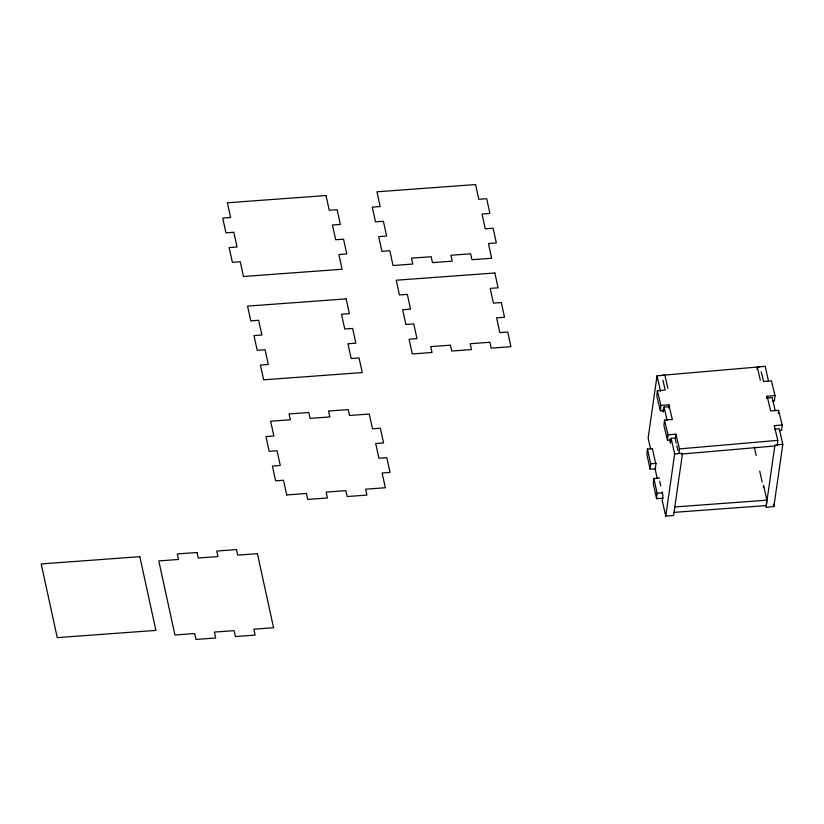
<?xml version="1.0" encoding="UTF-8"?>
<svg xmlns="http://www.w3.org/2000/svg" width="824" height="824" viewBox="0 0 824 824"><rect width="100%" height="100%" fill="white"/><g stroke="black" fill="none" stroke-linecap="round" stroke-linejoin="round"><path stroke-width="1.24" d="M651.969 448.709L647.468 449.039L646.902 454.436L650.115 469.175L655.75 468.763M662.877 380.224L665.246 390.04L657.377 390.72L656.821 396.117L660.385 410.826L663.753 410.537M650.115 469.175L650.672 463.778L647.468 449.039M660.385 410.826L660.941 405.429L657.377 390.72M659.53 478.105L653.885 478.517L653.329 483.915L656.543 498.654L663.31 498.159M660.941 405.429L668.8 404.749L672.363 419.468L664.494 420.147L663.938 425.544L667.491 440.253L670.86 439.964M656.543 498.654L657.099 493.257L653.885 478.517M668.47 407.993L668.8 404.749M667.491 440.253L668.048 434.866L664.494 420.147M668.048 434.866L675.917 434.176L675.361 439.573L676.246 443.25M679.028 453.21L679.47 448.895L675.917 434.176M766.917 398.383L767.134 396.231L775.003 395.551L771.449 380.832L763.58 381.512L761.211 371.706M763.395 487.602L763.621 485.439L766.835 500.189L766.279 505.586L674.053 512.353M775.003 395.551L774.447 400.938L772.201 401.134M778.227 413.493L778.556 410.259L770.697 410.939L767.134 396.231M777.248 445.763L777.804 440.366L774.251 425.658L782.12 424.978L778.556 410.259M782.12 424.978L781.564 430.375L779.308 430.561M667.873 388.382L664.896 375.178L657.037 375.847L648.128 438.059L650.579 448.926M669.696 406.593L664.092 407.066L663.371 412.052L662.836 409.641M675.629 437.915L671.138 438.296L670.427 443.271L669.613 439.666M674.66 453.911L682.519 453.241L673.599 515.453L665.751 516.123L674.66 453.911L671.138 438.296M756.957 369.523L757.318 366.989L765.177 366.32L768.432 380.729M782.8 444.383L774.941 445.053L766.032 507.265L773.88 506.595L782.8 444.383L779.277 428.768L774.787 429.149M661.693 375.322L760.027 366.804M679.47 448.895L777.804 440.366M681.469 454.065L774.694 445.99M766.608 398.023L772.222 397.539L775.209 410.754M650.672 463.778L656.316 463.366M286.701 494.936L306.425 493.483L307.723 499.426L327.447 497.984L326.16 492.083L345.895 490.641L347.172 496.532L366.896 495.09L365.619 489.188L385.344 487.746L382.13 473.007L390.02 472.42L386.806 457.681L378.916 458.257L375.703 443.518L383.593 442.941L380.379 428.202L372.489 428.779L369.276 414.029L349.551 415.481L348.264 409.59L328.539 411.032L329.827 416.934L310.102 418.376L308.815 412.484L289.09 413.926L290.367 419.776L270.643 421.219L273.867 436.009L265.977 436.596L269.18 451.336L277.07 450.759L280.284 465.498L272.394 466.075L275.607 480.814L283.497 480.238L286.711 494.987M657.099 493.257L662.733 492.845M674.609 506.956L766.835 500.189M676.844 445.712L678.028 450.615M757.318 366.989L760.305 380.194M773.345 504.206L773.88 506.595M754.29 447.123L756.185 455.528M759.707 471.143L762.149 481.947M657.037 375.847L660.56 391.462M664.092 407.066L667.069 420.281M652.381 448.771L655.904 464.386L655.193 469.361L657.089 477.766M659.694 481.195L660.786 486.006M662.136 492.01L662.949 495.605L662.239 500.59L665.751 516.123M326.036 195.535L227.403 202.776L230.617 217.515L222.727 218.092L225.941 232.842L233.831 232.255L237.044 247.004L229.154 247.581L232.368 262.32L240.258 261.744L243.461 276.483L342.094 269.252L338.88 254.503L346.77 253.926L343.557 239.187L335.667 239.763L332.453 225.024L340.343 224.447L337.14 209.698L329.239 210.275L326.036 195.535M475.592 184.566L376.97 191.796L380.173 206.546L372.283 207.123L375.497 221.862L383.387 221.285L386.6 236.025L378.71 236.601L381.924 251.351L389.814 250.764L393.027 265.513L412.752 264.061L411.464 258.17L431.199 256.717L432.476 262.609L452.201 261.167L450.924 255.265L470.648 253.823L471.936 259.714L491.66 258.272L488.447 243.533L496.336 242.946L493.123 228.207L485.233 228.784L482.019 214.044L489.909 213.468L486.696 198.728L478.806 199.305L475.592 184.566M494.863 272.981L396.231 280.222L399.444 294.961L407.334 294.384L410.548 309.124L402.658 309.711L405.872 324.45L413.761 323.873L416.975 338.613L409.085 339.189L412.299 353.929L432.023 352.487L430.746 346.616L450.471 345.174L451.748 351.034L471.472 349.592L470.195 343.721L489.919 342.269L491.197 348.14L510.921 346.698L507.728 332.021L499.838 332.608L496.625 317.858L504.515 317.281L501.301 302.542L493.411 303.119L490.198 288.379L498.087 287.803L494.863 272.981M346.183 298.875L247.56 306.106L250.774 320.855L258.664 320.279L261.877 335.018L253.988 335.595L257.191 350.334L265.091 349.757L268.294 364.496L260.405 365.084L263.618 379.823L362.251 372.582L359.058 357.915L351.168 358.492L347.955 343.752L355.844 343.175L352.631 328.426L344.741 329.013L341.527 314.263L349.417 313.687L346.183 298.875M139.833 556.684L41.2 563.925L57.258 637.632L155.891 630.391L139.833 556.684M197.029 552.492L177.304 553.934L178.509 559.465L158.785 560.907L174.925 634.995L194.66 633.543L195.937 639.434L215.661 637.992L214.384 632.09L234.109 630.648L235.396 636.54L255.121 635.098L253.833 629.196L273.558 627.754L257.418 553.676L237.693 555.119L236.488 549.598L216.763 551.04L217.969 556.571L198.234 558.013L197.029 552.492"/></g></svg>
